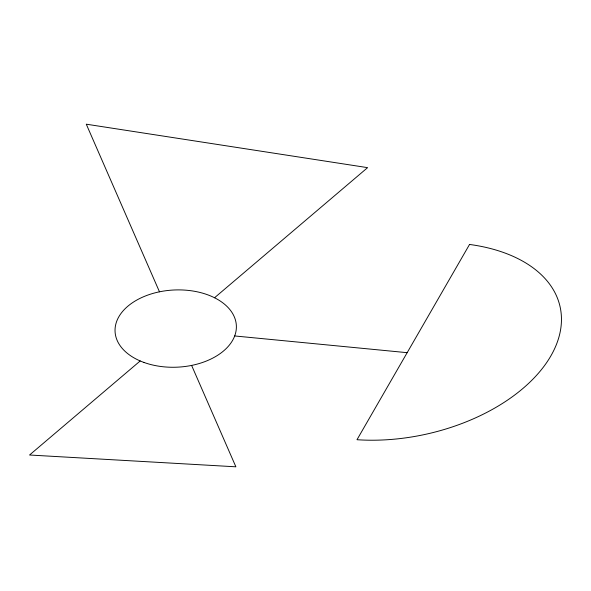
<?xml version="1.0" encoding="UTF-8"?>
<svg xmlns="http://www.w3.org/2000/svg" width="591" height="591" viewBox="0 0 591 591"><rect width="100%" height="100%" fill="white"/><g stroke="black" fill="none" stroke-linecap="round" stroke-linejoin="round"><path stroke-width="0.89" d="M140.2 360.946L29.55 455.011L235.883 466.809L191.61 365.415M214.54 297.753L367.602 167.645L86.279 124.191L159.474 291.814M234.686 335.954L407.162 352.679M469.542 244.452L356.994 439.719A157.369 94.796 -12.8 0 0 550.856 355.922A157.369 94.796 -12.8 0 0 469.542 244.452M144.012 362.46A60.718 38.622 -2.8 0 0 236.363 327.828A60.718 38.622 -2.8 0 0 146.745 295.463A60.718 38.622 -2.8 0 0 144.012 362.46"/></g></svg>
